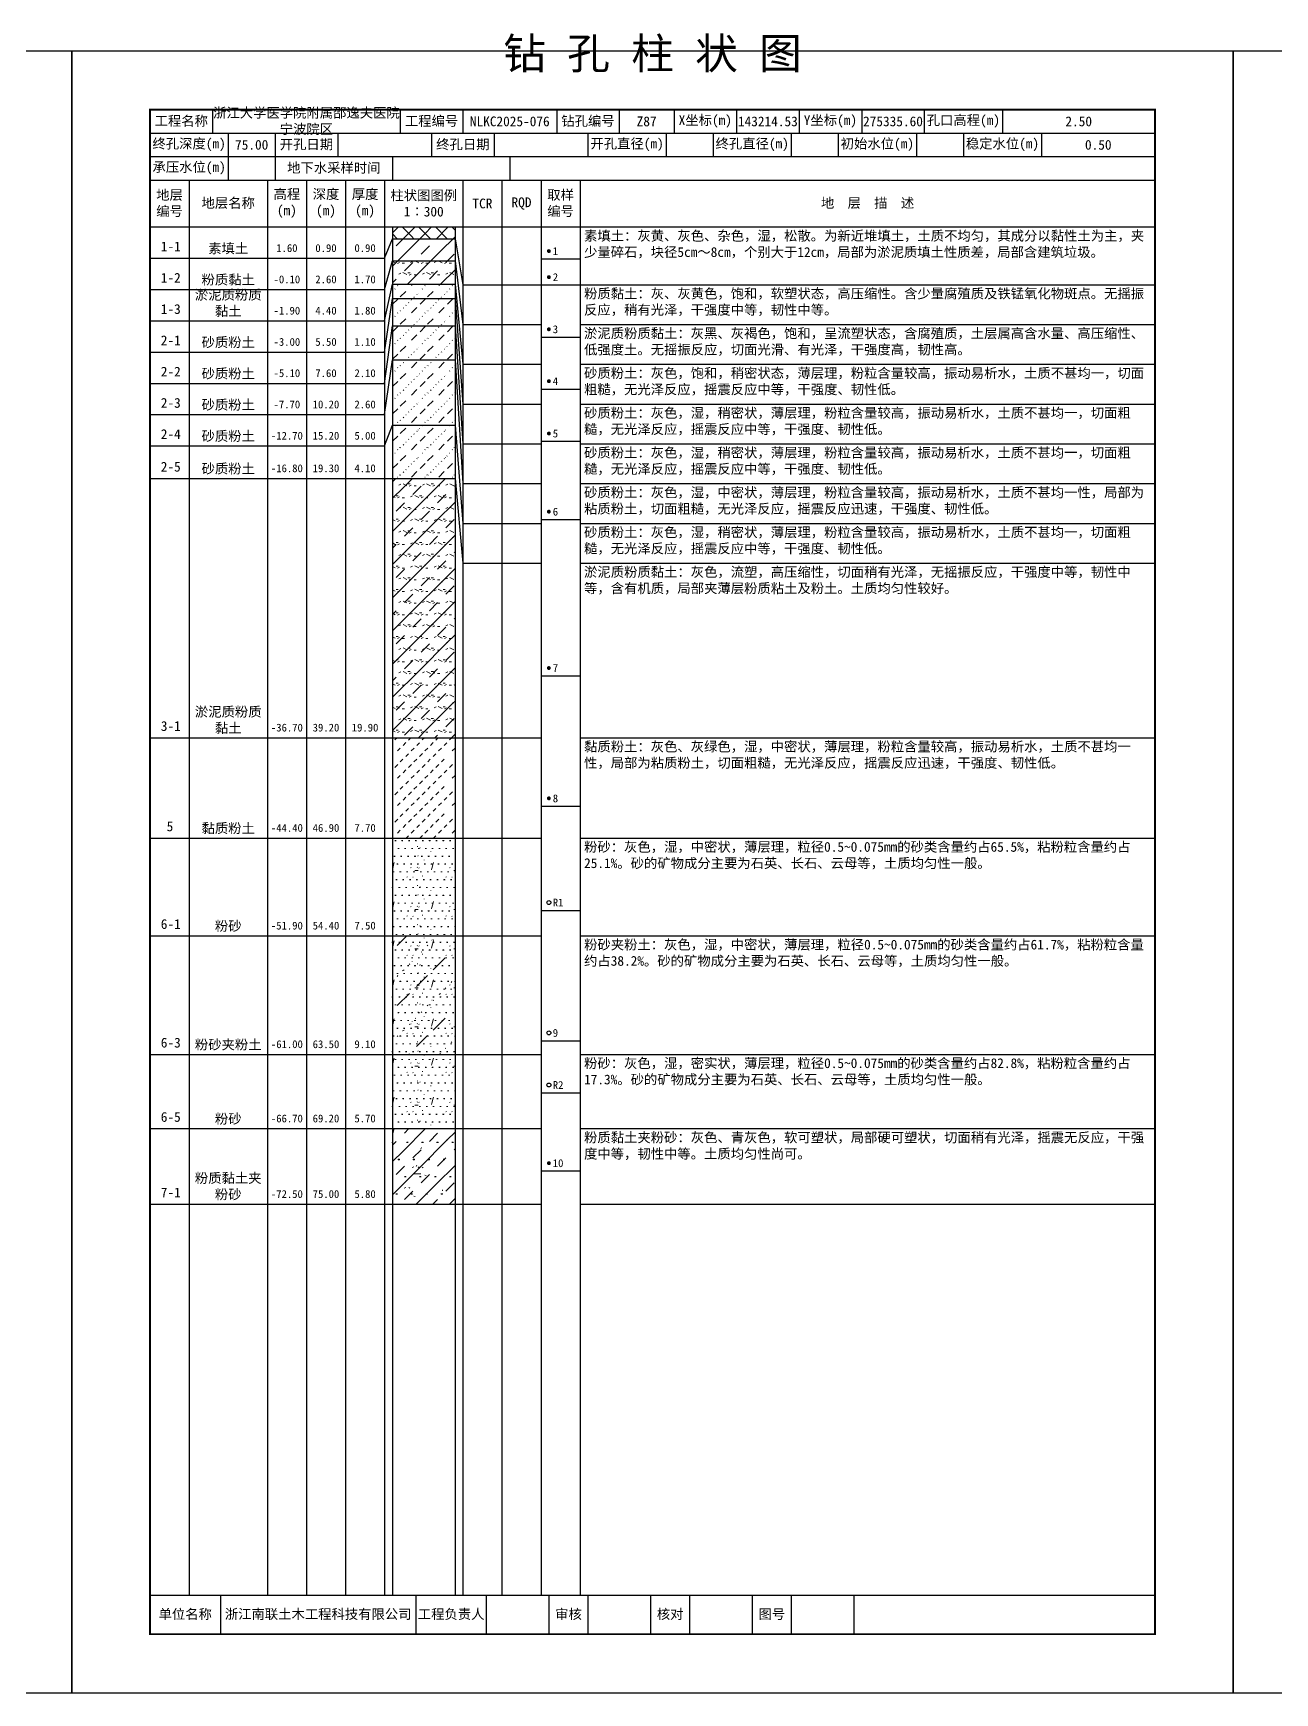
# Model space of a CAD drawing. Extents: x 297 to 65340, y 0 to 425.
# Drawn here: x 58202.1 to 58519.6, y 0 to 424.6 of the extents above; entities that cross this region are included whole.
import ezdxf
from ezdxf.enums import TextEntityAlignment as Align

# ---------------------------------------------------------------- set-up
doc = ezdxf.new("R2010")
doc.units = 0
doc.layers.get('0').update_dxf_attribs({"linetype": 'CONTINUOUS'})
doc.layers.add('FRAME', color=7, linetype='CONTINUOUS')
doc.layers.add('STRATUM', color=7, linetype='CONTINUOUS')
doc.layers.add('HATCH', color=7, linetype='CONTINUOUS', lineweight=13)
doc.styles.add('ST', font='')
doc.styles.get('ST').set_extended_font_data('SimSun')
pattern_1 = [(45, (0, 0), (-4.2426407, 4.2426407), [10, 0]), (45, (1.061, -3.182), (-2.12132034, 6.363961), [3, -3])]
pattern_2 = [(45, (0, 0), (-4.2426407, 4.2426407), [10, 0]), (45, (1.061, -3.182), (-2.12132034, 6.363961), [3, -3]), (26.565, (1.0741, -0.2536), (5.99982296, 5.99981224), [0.567, -12.849]), (0, (0.507, -0.2536), (0, 6), [0.567, -5.433]), (26.565, (-1.5813, 0), (5.99982296, 5.99981224), [0.567, -12.849]), (0, (-1.074, 0.2536), (0, 6), [0.567, -5.433]), (153.435, (0.5071, -0.2536), (-5.9998176, -5.36e-06), [1.134, -12.2826]), (26.565, (4.0741, 2.7464), (5.99982296, 5.99981224), [0.567, -12.849]), (0, (3.507, 2.7464), (0, 6), [0.567, -5.433]), (26.565, (1.4187, 3), (5.99982296, 5.99981224), [0.567, -12.849]), (0, (1.926, 3.2536), (0, 6), [0.567, -5.433]), (153.435, (3.5071, 2.7464), (-5.9998176, -5.36e-06), [1.134, -12.2826])]
pattern_3 = [(45.000006, (0, 0), (-7.3e-07, 6.99998237), [1.971956, -7.927535]), (45.000006, (2.813, 2.829), (-7.3e-07, 6.99998237), [1.99367, -7.905828]), (45.000006, (5.0675, 5.082), (-7.3e-07, 6.99998237), [1.813609, -8.085882]), (26.565052, (0, 3.5), (7.00000042, 7.00000017), [0.0965, -15.555976]), (36.869899, (0.7, 4.2), (6.999999835, 7.000000165), [0.197747, -34.802253]), (315.00001, (3.5, 6.976), (6.99998237, 1.22e-06), [0.033054, -9.866441]), (26.565052, (3.5, 0), (7.00000042, 7.00000017), [0.144749, -15.507727]), (26.565052, (4.2, 0.7), (7.00000042, 7.00000017), [0.10528, -15.547196]), (90.000004, (4.55, 1.05), (-7, -5e-07), [0.028767, -6.971233]), (26.565052, (4.9, 1.4), (7.00000042, 7.00000017), [0.091014, -31.213938]), (36.869899, (5.6, 2.1), (6.999999835, 7.000000165), [0.110692, -34.889308]), (45.000002, (6.3, 2.8), (-2.4e-07, 6.99998237), [0.109112, -9.790383]), (315.00001, (6.914, 3.548), (6.99998237, 1.22e-06), [0.033054, -9.866441]), (36.869898, (1.4, 4.9), (6.999999957, 7.000000043), [0.10224, -34.89776]), (53.130103, (2.1, 5.6), (13.999999763, 21.000000158), [0.134384, -34.865616]), (53.130103, (2.8, 6.3), (13.999999763, 21.000000158), [0.126246, -34.873754])]
pattern_4 = [(82.875, (-0.8346, -1.206), (0.00036925, 10.000176442), [0.08929, -80.53371]), (143.13, (-0.7336, -1.2818), (-29.99996427, 20.00005359), [0.12627, -49.87373]), (172.875, (-0.5564, -1.304), (-70.000245666, 9.999660329), [0.17857, -80.44443]), (206.565, (-0.378, -1.2147), (-9.99970493, -9.99968706), [0.19954, -22.16046]), (243.435, (-0.2887, -1.0363), (8.93e-06, -9.999696), [0.19954, -22.16146]), (255.964, (-0.1994, -0.679), (-0.00020004, -9.99950129), [0.36813, -40.86287]), (255.964, (0.1106, 0.561), (-0.00020004, -9.99950129), [1.27838, -39.95262]), (255.964, (0.179, 0.835), (-0.00020004, -9.99950129), [0.28235, -40.94865]), (216.87, (0.3694, 1.0892), (-9.999982136, -10.000017864), [0.12627, -49.87373]), (243.435, (0.2683, 1.0135), (8.93e-06, -9.999696), [0.19954, -22.16146]), (206.565, (0.548, 1.1785), (-9.99970493, -9.99968706), [0.19954, -22.16046]), (172.875, (0.725, 1.1563), (-70.000245666, 9.999660329), [0.17857, -80.44443]), (143.13, (0.826, 1.0806), (-29.99996427, 20.00005359), [0.12627, -49.87373]), (82.875, (0.815, 0.992), (0.00036925, 10.000176442), [0.08929, -80.53371]), (0, (-0.33, 0.34), (0, 10), [0.89286, -9.10714]), (0, (0.025, 0), (1, 2), [0, -1.75]), (0, (0, 0.025), (1, 2), [0, -1.75]), (0, (0, 0), (1, 2), [0, -1.75]), (0, (-0.025, 0), (1, 2), [0, -1.75]), (0, (0, -0.025), (1, 2), [0, -1.75])]

# ---------------------------------------------------------------- blocks, each defined once
blk = doc.blocks.new('SolidCircle')
at = {"const_width": 0.5}
blk.add_lwpolyline([(-0.25, 0, 1), (0.25, 0, 1)], format="xyb", close=True, dxfattribs=at)

msp = doc.modelspace()

# ---------------------------------------------------------------- hatches: boundary and pattern name
at = {"layer": 'HATCH'}
h = msp.add_hatch(dxfattribs=at)
h.set_pattern_fill('STT', color=256, style=0)
h.set_pattern_definition([(45, (0, 0), (-2.12132034, 2.12132034), [10, 0]), (135, (0, 0), (-2.12132034, -2.12132034), [10, 0])])
h.paths.add_polyline_path([(58310, 375), (58294, 375), (58294, 372), (58310, 372)])
h = msp.add_hatch(dxfattribs=at)
h.set_pattern_fill('FZNT', color=256, style=0)
h.set_pattern_definition(pattern_1)
h.paths.add_polyline_path([(58310, 372), (58294, 372), (58294, 366.33), (58310, 366.33)])
h = msp.add_hatch(dxfattribs=at)
h.set_pattern_fill('YNFNT', color=256, style=0)
h.set_pattern_definition(pattern_2)
h.paths.add_polyline_path([(58310, 366.33), (58294, 366.33), (58294, 360.33), (58310, 360.33)])
h = msp.add_hatch(dxfattribs=at)
h.set_pattern_fill('SZFT', color=256, style=0)
h.set_pattern_definition(pattern_3)
h.paths.add_polyline_path([(58310, 360.33), (58294, 360.33), (58294, 356.67), (58310, 356.67)])
h = msp.add_hatch(dxfattribs=at)
h.set_pattern_fill('SZFT', color=256, style=0)
h.set_pattern_definition(pattern_3)
h.paths.add_polyline_path([(58310, 356.67), (58294, 356.67), (58294, 349.67), (58310, 349.67)])
h = msp.add_hatch(dxfattribs=at)
h.set_pattern_fill('SZFT', color=256, style=0)
h.set_pattern_definition(pattern_3)
h.paths.add_polyline_path([(58310, 349.67), (58294, 349.67), (58294, 341), (58310, 341)])
h = msp.add_hatch(dxfattribs=at)
h.set_pattern_fill('SZFT', color=256, style=0)
h.set_pattern_definition(pattern_3)
h.paths.add_polyline_path([(58310, 341), (58294, 341), (58294, 324.33), (58310, 324.33)])
h = msp.add_hatch(dxfattribs=at)
h.set_pattern_fill('SZFT', color=256, style=0)
h.set_pattern_definition(pattern_3)
h.paths.add_polyline_path([(58310, 324.33), (58294, 324.33), (58294, 310.67), (58310, 310.67)])
h = msp.add_hatch(dxfattribs=at)
h.set_pattern_fill('YNFNT', color=256, style=0)
h.set_pattern_definition(pattern_2)
h.paths.add_polyline_path([(58310, 310.67), (58294, 310.67), (58294, 244.33), (58310, 244.33)])
h = msp.add_hatch(dxfattribs=at)
h.set_pattern_fill('NZFT', color=256, style=0)
h.set_pattern_definition([(45.000005, (0, 0), (-6e-07, 6.99998237), [0.947297, -8.952198]), (45.000005, (1.4, 1.4), (-6e-07, 6.99998237), [0.986898, -8.912597]), (45.000005, (2.8, 2.8), (-6e-07, 6.99998237), [1.060182, -8.839313]), (45.000005, (4.2, 4.2), (-6e-07, 6.99998237), [0.949178, -8.950318]), (45.000005, (5.6, 5.6), (-6e-07, 6.99998237), [1.036501, -8.862994]), (45.000005, (3.5, 0), (-6e-07, 6.99998237), [1.013348, -8.886147]), (45.000005, (4.9, 1.4), (-6e-07, 6.99998237), [1.078956, -12.120371]), (45.000005, (6.3, 2.8), (-6e-07, 6.99998237), [0.998824, -8.900671]), (45.000003, (0.7, 4.2), (-3.7e-07, 6.99998237), [1.05533, -8.844165]), (45.000003, (2.1, 5.6), (-3.7e-07, 6.99998237), [1.036501, -8.862994])])
h.paths.add_polyline_path([(58310, 244.33), (58294, 244.33), (58294, 218.67), (58310, 218.67)])
h = msp.add_hatch(dxfattribs=at)
h.set_pattern_fill('FS', color=256, style=0)
h.set_pattern_definition(pattern_4)
h.paths.add_polyline_path([(58310, 218.67), (58294, 218.67), (58294, 193.67), (58310, 193.67)])
h = msp.add_hatch(dxfattribs=at)
h.set_pattern_fill('FS', color=256, style=0)
h.set_pattern_definition(pattern_4)
h.paths.add_polyline_path([(58310, 193.67), (58294, 193.67), (58294, 163.33), (58310, 163.33)])
h = msp.add_hatch(dxfattribs=at)
h.set_pattern_fill('SZFT', color=256, scale=2.2, style=0)
h.set_pattern_definition([(45.000006, (0, 0), (-1.6e-06, 15.3999612), [4.338303, -17.440577]), (45.000006, (6.188, 6.223), (-1.6e-06, 15.3999612), [4.386074, -17.3928216]), (45.000006, (11.148, 11.181), (-1.6e-06, 15.3999612), [3.98994, -17.7889404]), (26.565052, (0, 7.7), (15.4000009, 15.4000004), [0.2123, -34.223147]), (36.869899, (1.54, 9.24), (15.39999964, 15.40000036), [0.4350434, -76.5649566]), (315.00001, (7.7, 15.347), (15.3999612, 2.7e-06), [0.072719, -21.70617]), (26.565052, (7.7, 0), (15.4000009, 15.4000004), [0.318448, -34.1169994]), (26.565052, (9.24, 1.54), (15.4000009, 15.4000004), [0.231616, -34.203831]), (90.000004, (10.01, 2.31), (-15.4, -1e-06), [0.0632874, -15.3367126]), (26.565052, (10.78, 3.08), (15.4000009, 15.4000004), [0.200231, -68.670664]), (36.869899, (12.32, 4.62), (15.39999964, 15.40000036), [0.2435224, -76.7564776]), (45.000002, (13.86, 6.16), (-5e-07, 15.3999612), [0.2400464, -21.5388426]), (315.00001, (15.211, 7.805), (15.3999612, 2.7e-06), [0.072719, -21.70617]), (36.869898, (3.08, 10.78), (15.3999999, 15.4000001), [0.224928, -76.775072]), (53.130103, (4.62, 12.32), (30.79999948, 46.20000035), [0.295645, -76.704355]), (53.130103, (6.16, 13.86), (30.79999948, 46.20000035), [0.277741, -76.722259])])
h.paths.add_polyline_path([(58310, 193.67), (58294, 193.67), (58294, 163.33), (58310, 163.33)])
h = msp.add_hatch(dxfattribs=at)
h.set_pattern_fill('FS', color=256, style=0)
h.set_pattern_definition(pattern_4)
h.paths.add_polyline_path([(58310, 163.33), (58294, 163.33), (58294, 144.33), (58310, 144.33)])
h = msp.add_hatch(dxfattribs=at)
h.set_pattern_fill('FZNT', color=256, style=0)
h.set_pattern_definition(pattern_1)
h.paths.add_polyline_path([(58310, 144.33), (58294, 144.33), (58294, 125), (58310, 125)])
h = msp.add_hatch(dxfattribs=at)
h.set_pattern_fill('FS', color=256, scale=2.2, style=0)
h.set_pattern_definition([(82.875, (-1.8361, -2.6533), (0.00081235, 22.00038817), [0.196438, -177.174162]), (143.13, (-1.614, -2.82), (-65.9999214, 44.0001179), [0.277794, -109.722206]), (172.875, (-1.224, -2.8687), (-154.00054047, 21.99925272), [0.392854, -176.977746]), (206.565, (-0.831, -2.672), (-21.9993508, -21.9993115), [0.438988, -48.753012]), (243.435, (-0.635, -2.28), (1.96e-05, -21.9993312), [0.438988, -48.755212]), (255.964, (-0.4387, -1.494), (-0.0004401, -21.99890283), [0.809886, -89.898314]), (255.964, (0.2434, 1.2344), (-0.0004401, -21.99890283), [2.812436, -87.895764]), (255.964, (0.394, 1.837), (-0.0004401, -21.99890283), [0.62117, -90.08703]), (216.87, (0.8126, 2.3963), (-21.9999607, -22.0000393), [0.277794, -109.722206]), (243.435, (0.59, 2.23), (1.96e-05, -21.9993312), [0.438988, -48.755212]), (206.565, (1.205, 2.593), (-21.9993508, -21.9993115), [0.438988, -48.753012]), (172.875, (1.595, 2.544), (-154.00054047, 21.99925272), [0.392854, -176.977746]), (143.13, (1.8173, 2.3772), (-65.9999214, 44.0001179), [0.277794, -109.722206]), (82.875, (1.793, 2.1823), (0.00081235, 22.00038817), [0.196438, -177.174162]), (0, (-0.725, 0.748), (0, 22), [1.964292, -20.035708]), (0, (0.055, 0), (2.2, 4.4), [0, -3.85]), (0, (0, 0.055), (2.2, 4.4), [0, -3.85]), (0, (0, 0), (2.2, 4.4), [0, -3.85]), (0, (-0.055, 0), (2.2, 4.4), [0, -3.85]), (0, (0, -0.055), (2.2, 4.4), [0, -3.85])])
h.paths.add_polyline_path([(58310, 144.33), (58294, 144.33), (58294, 125), (58310, 125)])

# ---------------------------------------------------------------- linework, layer by layer
at = {"layer": 'FRAME', "color": 245, "linetype": 'Continuous'}
for points in [[(57915, 0), (58212, 0), (58212, 420), (57915, 420)], [(58212, 0), (58509, 0), (58509, 420), (58212, 420)], [(58509, 0), (58806, 0), (58806, 420), (58509, 420)]]:
    msp.add_lwpolyline(points, close=True, dxfattribs=at)
at = {"layer": 'FRAME', "linetype": 'Continuous', "const_width": 0.5}
msp.add_lwpolyline([(58232, 15), (58489, 15), (58489, 405), (58232, 405)], close=True, dxfattribs=at)
at = {"layer": 'FRAME', "color": 0, "linetype": 'Continuous'}
for points in [[(58248, 405), (58248, 399)], [(58296, 405), (58296, 399)], [(58312, 405), (58312, 399)], [(58336, 405), (58336, 399)], [(58352, 405), (58352, 399)], [(58366, 405), (58366, 399)], [(58382, 405), (58382, 399)], [(58398, 405), (58398, 399)], [(58414, 405), (58414, 399)], [(58430, 405), (58430, 399)], [(58450, 405), (58450, 399)], [(58489, 405), (58489, 399)], [(58232, 399), (58489, 399)], [(58252, 399), (58252, 393)], [(58264, 399), (58264, 393)], [(58280, 399), (58280, 393)], [(58304, 399), (58304, 393)], [(58320, 399), (58320, 393)], [(58344, 399), (58344, 393)], [(58364, 399), (58364, 393)], [(58376, 399), (58376, 393)], [(58396, 399), (58396, 393)], [(58408, 399), (58408, 393)], [(58428, 399), (58428, 393)], [(58440, 399), (58440, 393)], [(58460, 399), (58460, 393)], [(58489, 399), (58489, 393)], [(58232, 393), (58489, 393)], [(58252, 393), (58252, 387)], [(58264, 393), (58264, 387)], [(58294, 393), (58294, 387)], [(58324, 393), (58324, 387)], [(58232, 387), (58489, 387)], [(58242, 387), (58242, 25)], [(58262, 387), (58262, 25)], [(58272, 387), (58272, 25)], [(58282, 387), (58282, 25)], [(58292, 387), (58292, 25)], [(58312, 387), (58312, 25)], [(58322, 387), (58322, 25)], [(58332, 387), (58332, 25)], [(58342, 387), (58342, 25)], [(58489, 387), (58489, 25)], [(58232, 375), (58489, 375)], [(58294, 375), (58294, 25)], [(58310, 375), (58310, 25)], [(58232, 25), (58489, 25)], [(58250, 25), (58250, 15)], [(58300, 25), (58300, 15)], [(58318, 25), (58318, 15)], [(58334, 25), (58334, 15)], [(58344, 25), (58344, 15)], [(58360, 25), (58360, 15)], [(58370, 25), (58370, 15)], [(58386, 25), (58386, 15)], [(58396, 25), (58396, 15)], [(58412, 25), (58412, 15)]]:
    msp.add_lwpolyline(points, dxfattribs=at)
at = {"layer": 'STRATUM', "linetype": 'Continuous'}
for points in [[(58292, 367), (58294, 372), (58310, 372), (58312, 360.23)], [(58232, 367), (58242, 367)], [(58242, 367), (58262, 367)], [(58262, 367), (58272, 367)], [(58272, 367), (58282, 367)], [(58282, 367), (58292, 367)], [(58292, 359), (58294, 366.33), (58310, 366.33), (58312, 350.06)], [(58332, 366.83), (58342, 366.83)], [(58232, 359), (58242, 359)], [(58242, 359), (58262, 359)], [(58262, 359), (58272, 359)], [(58272, 359), (58282, 359)], [(58282, 359), (58292, 359)], [(58292, 351), (58294, 360.33), (58310, 360.33), (58312, 339.88)], [(58292, 343), (58294, 356.67), (58310, 356.67), (58312, 329.7)], [(58312, 360.23), (58322, 360.23)], [(58322, 360.23), (58332, 360.23)], [(58332, 360.17), (58342, 360.17)], [(58342, 360.23), (58489, 360.23)], [(58232, 351), (58242, 351)], [(58242, 351), (58262, 351)], [(58262, 351), (58272, 351)], [(58272, 351), (58282, 351)], [(58282, 351), (58292, 351)], [(58292, 335), (58294, 349.67), (58310, 349.67), (58312, 319.53)], [(58312, 350.06), (58322, 350.06)], [(58322, 350.06), (58332, 350.06)], [(58342, 350.06), (58489, 350.06)], [(58332, 346.83), (58342, 346.83)], [(58232, 343), (58242, 343)], [(58242, 343), (58262, 343)], [(58262, 343), (58272, 343)], [(58272, 343), (58282, 343)], [(58282, 343), (58292, 343)], [(58292, 327), (58294, 341), (58310, 341), (58312, 309.35)], [(58312, 339.88), (58322, 339.88)], [(58322, 339.88), (58332, 339.88)], [(58342, 339.88), (58489, 339.88)], [(58232, 335), (58242, 335)], [(58242, 335), (58262, 335)], [(58262, 335), (58272, 335)], [(58272, 335), (58282, 335)], [(58282, 335), (58292, 335)], [(58332, 333.55), (58342, 333.55)], [(58232, 327), (58242, 327)], [(58242, 327), (58262, 327)], [(58262, 327), (58272, 327)], [(58272, 327), (58282, 327)], [(58282, 327), (58292, 327)], [(58312, 329.7), (58322, 329.7)], [(58322, 329.7), (58332, 329.7)], [(58342, 329.7), (58489, 329.7)], [(58292, 319), (58294, 324.33), (58310, 324.33), (58312, 299.17)], [(58232, 319), (58242, 319)], [(58242, 319), (58262, 319)], [(58262, 319), (58272, 319)], [(58272, 319), (58282, 319)], [(58282, 319), (58292, 319)], [(58312, 319.53), (58322, 319.53)], [(58322, 319.53), (58332, 319.53)], [(58332, 320.17), (58342, 320.17)], [(58342, 319.53), (58489, 319.53)], [(58232, 310.67), (58242, 310.67)], [(58242, 310.67), (58262, 310.67)], [(58262, 310.67), (58272, 310.67)], [(58272, 310.67), (58282, 310.67)], [(58282, 310.67), (58292, 310.67)], [(58292, 310.67), (58294, 310.67), (58310, 310.67), (58312, 289)], [(58312, 309.35), (58322, 309.35)], [(58322, 309.35), (58332, 309.35)], [(58342, 309.35), (58489, 309.35)], [(58312, 299.17), (58322, 299.17)], [(58322, 299.17), (58332, 299.17)], [(58332, 300.17), (58342, 300.17)], [(58342, 299.17), (58489, 299.17)], [(58312, 289), (58322, 289)], [(58322, 289), (58332, 289)], [(58342, 289), (58489, 289)], [(58332, 260.17), (58342, 260.17)], [(58232, 244.33), (58242, 244.33)], [(58242, 244.33), (58262, 244.33)], [(58262, 244.33), (58272, 244.33)], [(58272, 244.33), (58282, 244.33)], [(58282, 244.33), (58292, 244.33)], [(58292, 244.33), (58294, 244.33), (58310, 244.33), (58312, 244.33)], [(58312, 244.33), (58322, 244.33)], [(58322, 244.33), (58332, 244.33)], [(58342, 244.33), (58489, 244.33)], [(58332, 226.83), (58342, 226.83)], [(58232, 218.67), (58242, 218.67)], [(58242, 218.67), (58262, 218.67)], [(58262, 218.67), (58272, 218.67)], [(58272, 218.67), (58282, 218.67)], [(58282, 218.67), (58292, 218.67)], [(58292, 218.67), (58294, 218.67), (58310, 218.67), (58312, 218.67)], [(58312, 218.67), (58322, 218.67)], [(58322, 218.67), (58332, 218.67)], [(58342, 218.67), (58489, 218.67)], [(58332, 200.17), (58342, 200.17)], [(58232, 193.67), (58242, 193.67)], [(58242, 193.67), (58262, 193.67)], [(58262, 193.67), (58272, 193.67)], [(58272, 193.67), (58282, 193.67)], [(58282, 193.67), (58292, 193.67)], [(58292, 193.67), (58294, 193.67), (58310, 193.67), (58312, 193.67)], [(58312, 193.67), (58322, 193.67)], [(58322, 193.67), (58332, 193.67)], [(58342, 193.67), (58489, 193.67)], [(58332, 166.83), (58342, 166.83)], [(58232, 163.33), (58242, 163.33)], [(58242, 163.33), (58262, 163.33)], [(58262, 163.33), (58272, 163.33)], [(58272, 163.33), (58282, 163.33)], [(58282, 163.33), (58292, 163.33)], [(58292, 163.33), (58294, 163.33), (58310, 163.33), (58312, 163.33)], [(58312, 163.33), (58322, 163.33)], [(58322, 163.33), (58332, 163.33)], [(58342, 163.33), (58489, 163.33)], [(58332, 153.5), (58342, 153.5)], [(58232, 144.33), (58242, 144.33)], [(58242, 144.33), (58262, 144.33)], [(58262, 144.33), (58272, 144.33)], [(58272, 144.33), (58282, 144.33)], [(58282, 144.33), (58292, 144.33)], [(58292, 144.33), (58294, 144.33), (58310, 144.33), (58312, 144.33)], [(58312, 144.33), (58322, 144.33)], [(58322, 144.33), (58332, 144.33)], [(58342, 144.33), (58489, 144.33)], [(58332, 133.5), (58342, 133.5)], [(58232, 125), (58242, 125)], [(58242, 125), (58262, 125)], [(58262, 125), (58272, 125)], [(58272, 125), (58282, 125)], [(58282, 125), (58292, 125)], [(58292, 125), (58294, 125), (58310, 125), (58312, 125)], [(58312, 125), (58322, 125)], [(58322, 125), (58332, 125)], [(58342, 125), (58489, 125)]]:
    msp.add_lwpolyline(points, dxfattribs=at)
at = {"layer": 'STRATUM'}
for centre in [(58334, 202.17), (58334, 168.83), (58334, 155.5)]:
    msp.add_circle(centre, 0.5, dxfattribs=at)

# ---------------------------------------------------------------- block references
for p in [(58334, 368.83), (58334, 362.17), (58334, 348.83), (58334, 335.55), (58334, 322.17), (58334, 302.17), (58334, 262.17), (58334, 228.83), (58334, 135.5)]:
    msp.add_blockref('SolidCircle', p, dxfattribs=at)

# ---------------------------------------------------------------- texts
at = {"layer": 'FRAME', "style": 'ST'}
msp.add_text('钻 孔 柱 状 图', height=8, dxfattribs=at).set_placement((58360.5, 413), align=Align.BOTTOM_CENTER)
at = {"layer": 'FRAME', "char_height": 2.5, "attachment_point": 5, "style": 'ST'}
for s, insert, width in [('工程名称', (58240, 402), 16), ('浙江大学医学院附属邵逸夫医院宁波院区', (58272, 402), 48), ('工程编号', (58304, 402), 16), ('钻孔编号', (58344, 402), 16), ('X坐标(m)', (58374, 402), 16), ('Y坐标(m)', (58406, 402), 16), ('孔口高程(m)', (58440, 402), 20), ('NLKC2025-076', (58324, 402), 24), ('Z87', (58359, 402), 14), ('143214.53', (58390, 402), 16), ('275335.60', (58422, 402), 16), ('2.50', (58469.5, 402), 39), ('终孔深度(m)', (58242, 396), 20), ('75.00', (58258, 396), 12), ('开孔日期', (58272, 396), 16), ('终孔日期', (58312, 396), 16), ('开孔直径(m)', (58354, 396), 20), ('终孔直径(m)', (58386, 396), 20), ('初始水位(m)', (58418, 396), 20), ('稳定水位(m)', (58450, 396), 20), ('0.50', (58474.5, 396), 29), ('承压水位(m)', (58242, 390), 20), ('地下水采样时间', (58279, 390), 30), ('地层编号', (58237, 381), 10), ('地层名称', (58252, 381), 20), ('高程\\P(m)', (58267, 381), 10), ('深度\\P(m)', (58277, 381), 10), ('厚度\\P(m)', (58287, 381), 10), ('柱状图图例\\P1∶300', (58302, 381), 20), ('TCR', (58317, 381), 10), ('RQD', (58327, 381), 10), ('取样编号', (58337, 381), 10), ('地  层  描  述', (58415.5, 381), 147), ('单位名称', (58241, 20), 18), ('浙江南联土木工程科技有限公司', (58275, 20), 50), ('工程负责人', (58309, 20), 18), ('审核', (58339, 20), 10), ('核对', (58365, 20), 10), ('图号', (58391, 20), 10)]:
    msp.add_mtext(s, dxfattribs=dict(at, insert=insert, width=width))
at = {"layer": 'STRATUM', "style": 'ST'}
for s, height, p in [('1-1', 2.5, (58234.75, 370)), ('1', 2, (58335, 368.83)), ('1-2', 2.5, (58234.75, 362)), ('2', 2, (58335, 362.17)), ('1-3', 2.5, (58234.75, 354)), ('3', 2, (58335, 348.83)), ('2-1', 2.5, (58234.75, 346)), ('2-2', 2.5, (58234.75, 338)), ('4', 2, (58335, 335.55)), ('2-3', 2.5, (58234.75, 330)), ('2-4', 2.5, (58234.75, 322)), ('5', 2, (58335, 322.17)), ('2-5', 2.5, (58234.75, 313.67)), ('6', 2, (58335, 302.17)), ('7', 2, (58335, 262.17)), ('3-1', 2.5, (58234.75, 247.33)), ('8', 2, (58335, 228.83)), ('5', 2.5, (58236.25, 221.67)), ('R1', 2, (58335, 202.17)), ('6-1', 2.5, (58234.75, 196.67)), ('6-3', 2.5, (58234.75, 166.33)), ('9', 2, (58335, 168.83)), ('R2', 2, (58335, 155.5)), ('6-5', 2.5, (58234.75, 147.33)), ('10', 2, (58335, 135.5)), ('7-1', 2.5, (58234.75, 128))]:
    msp.add_text(s, height=height, dxfattribs=at).set_placement(p, align=Align.MIDDLE_LEFT)
for s, p in [('1.60', (58267, 368)), ('0.90', (58277, 368)), ('0.90', (58287, 368)), ('-0.10', (58267, 360)), ('2.60', (58277, 360)), ('1.70', (58287, 360)), ('-1.90', (58267, 352)), ('4.40', (58277, 352)), ('1.80', (58287, 352)), ('-3.00', (58267, 344)), ('5.50', (58277, 344)), ('1.10', (58287, 344)), ('-5.10', (58267, 336)), ('7.60', (58277, 336)), ('2.10', (58287, 336)), ('-7.70', (58267, 328)), ('10.20', (58277, 328)), ('2.60', (58287, 328)), ('-12.70', (58267, 320)), ('15.20', (58277, 320)), ('5.00', (58287, 320)), ('-16.80', (58267, 311.67)), ('19.30', (58277, 311.67)), ('4.10', (58287, 311.67)), ('-36.70', (58267, 245.33)), ('39.20', (58277, 245.33)), ('19.90', (58287, 245.33)), ('-44.40', (58267, 219.67)), ('46.90', (58277, 219.67)), ('7.70', (58287, 219.67)), ('-51.90', (58267, 194.67)), ('54.40', (58277, 194.67)), ('7.50', (58287, 194.67)), ('-61.00', (58267, 164.33)), ('63.50', (58277, 164.33)), ('9.10', (58287, 164.33)), ('-66.70', (58267, 145.33)), ('69.20', (58277, 145.33)), ('5.70', (58287, 145.33)), ('-72.50', (58267, 126)), ('75.00', (58277, 126)), ('5.80', (58287, 126))]:
    msp.add_text(s, height=2, dxfattribs=at).set_placement(p, align=Align.BOTTOM_CENTER)
at = {"layer": 'STRATUM', "char_height": 2.5, "style": 'ST'}
for s, insert, width, attachment_point in [('素填土：灰黄、灰色、杂色，湿，松散。为新近堆填土，土质不均匀，其成分以黏性土为主，夹少量碎石，块径5cm～8cm，个别大于12cm，局部为淤泥质填土性质差，局部含建筑垃圾。', (58343, 374), 146, 1), ('素填土', (58252, 368), 20, 8), ('粉质黏土', (58252, 360), 20, 8), ('淤泥质粉质黏土', (58252, 352), 20, 8), ('粉质黏土：灰、灰黄色，饱和，软塑状态，高压缩性。含少量腐殖质及铁锰氧化物斑点。无摇振反应，稍有光泽，干强度中等，韧性中等。', (58343, 359.23), 146, 1), ('淤泥质粉质黏土：灰黑、灰褐色，饱和，呈流塑状态，含腐殖质，土层属高含水量、高压缩性、低强度土。无摇振反应，切面光滑、有光泽，干强度高，韧性高。', (58343, 349.06), 146, 1), ('砂质粉土', (58252, 344), 20, 8), ('砂质粉土', (58252, 336), 20, 8), ('砂质粉土：灰色，饱和，稍密状态，薄层理，粉粒含量较高，振动易析水，土质不甚均一，切面粗糙，无光泽反应，摇震反应中等，干强度、韧性低。', (58343, 338.88), 146, 1), ('砂质粉土', (58252, 328), 20, 8), ('砂质粉土：灰色，湿，稍密状，薄层理，粉粒含量较高，振动易析水，土质不甚均一，切面粗糙，无光泽反应，摇震反应中等，干强度、韧性低。', (58343, 328.7), 146, 1), ('砂质粉土', (58252, 320), 20, 8), ('砂质粉土：灰色，湿，稍密状，薄层理，粉粒含量较高，振动易析水，土质不甚均一，切面粗糙，无光泽反应，摇震反应中等，干强度、韧性低。', (58343, 318.53), 146, 1), ('砂质粉土', (58252, 311.67), 20, 8), ('砂质粉土：灰色，湿，中密状，薄层理，粉粒含量较高，振动易析水，土质不甚均一性，局部为粘质粉土，切面粗糙，无光泽反应，摇震反应迅速，干强度、韧性低。', (58343, 308.35), 146, 1), ('砂质粉土：灰色，湿，稍密状，薄层理，粉粒含量较高，振动易析水，土质不甚均一，切面粗糙，无光泽反应，摇震反应中等，干强度、韧性低。', (58343, 298.17), 146, 1), ('淤泥质粉质黏土：灰色，流塑，高压缩性，切面稍有光泽，无摇振反应，干强度中等，韧性中等，含有机质，局部夹薄层粉质粘土及粉土。土质均匀性较好。', (58343, 288), 146, 1), ('淤泥质粉质黏土', (58252, 245.33), 20, 8), ('黏质粉土：灰色、灰绿色，湿，中密状，薄层理，粉粒含量较高，振动易析水，土质不甚均一性，局部为粘质粉土，切面粗糙，无光泽反应，摇震反应迅速，干强度、韧性低。', (58343, 243.33), 146, 1), ('黏质粉土', (58252, 219.67), 20, 8), ('粉砂：灰色，湿，中密状，薄层理，粒径0.5~0.075mm的砂类含量约占65.5%，粘粉粒含量约占25.1%。砂的矿物成分主要为石英、长石、云母等，土质均匀性一般。', (58343, 217.67), 146, 1), ('粉砂', (58252, 194.67), 20, 8), ('粉砂夹粉土：灰色，湿，中密状，薄层理，粒径0.5~0.075mm的砂类含量约占61.7%，粘粉粒含量约占38.2%。砂的矿物成分主要为石英、长石、云母等，土质均匀性一般。', (58343, 192.67), 146, 1), ('粉砂夹粉土', (58252, 164.33), 20, 8), ('粉砂：灰色，湿，密实状，薄层理，粒径0.5~0.075mm的砂类含量约占82.8%，粘粉粒含量约占17.3%。砂的矿物成分主要为石英、长石、云母等，土质均匀性一般。', (58343, 162.33), 146, 1), ('粉砂', (58252, 145.33), 20, 8), ('粉质黏土夹粉砂：灰色、青灰色，软可塑状，局部硬可塑状，切面稍有光泽，摇震无反应，干强度中等，韧性中等。土质均匀性尚可。', (58343, 143.33), 146, 1), ('粉质黏土夹粉砂', (58252, 126), 20, 8)]:
    msp.add_mtext(s, dxfattribs=dict(at, insert=insert, width=width, attachment_point=attachment_point))

doc.saveas('drawing.dxf')
